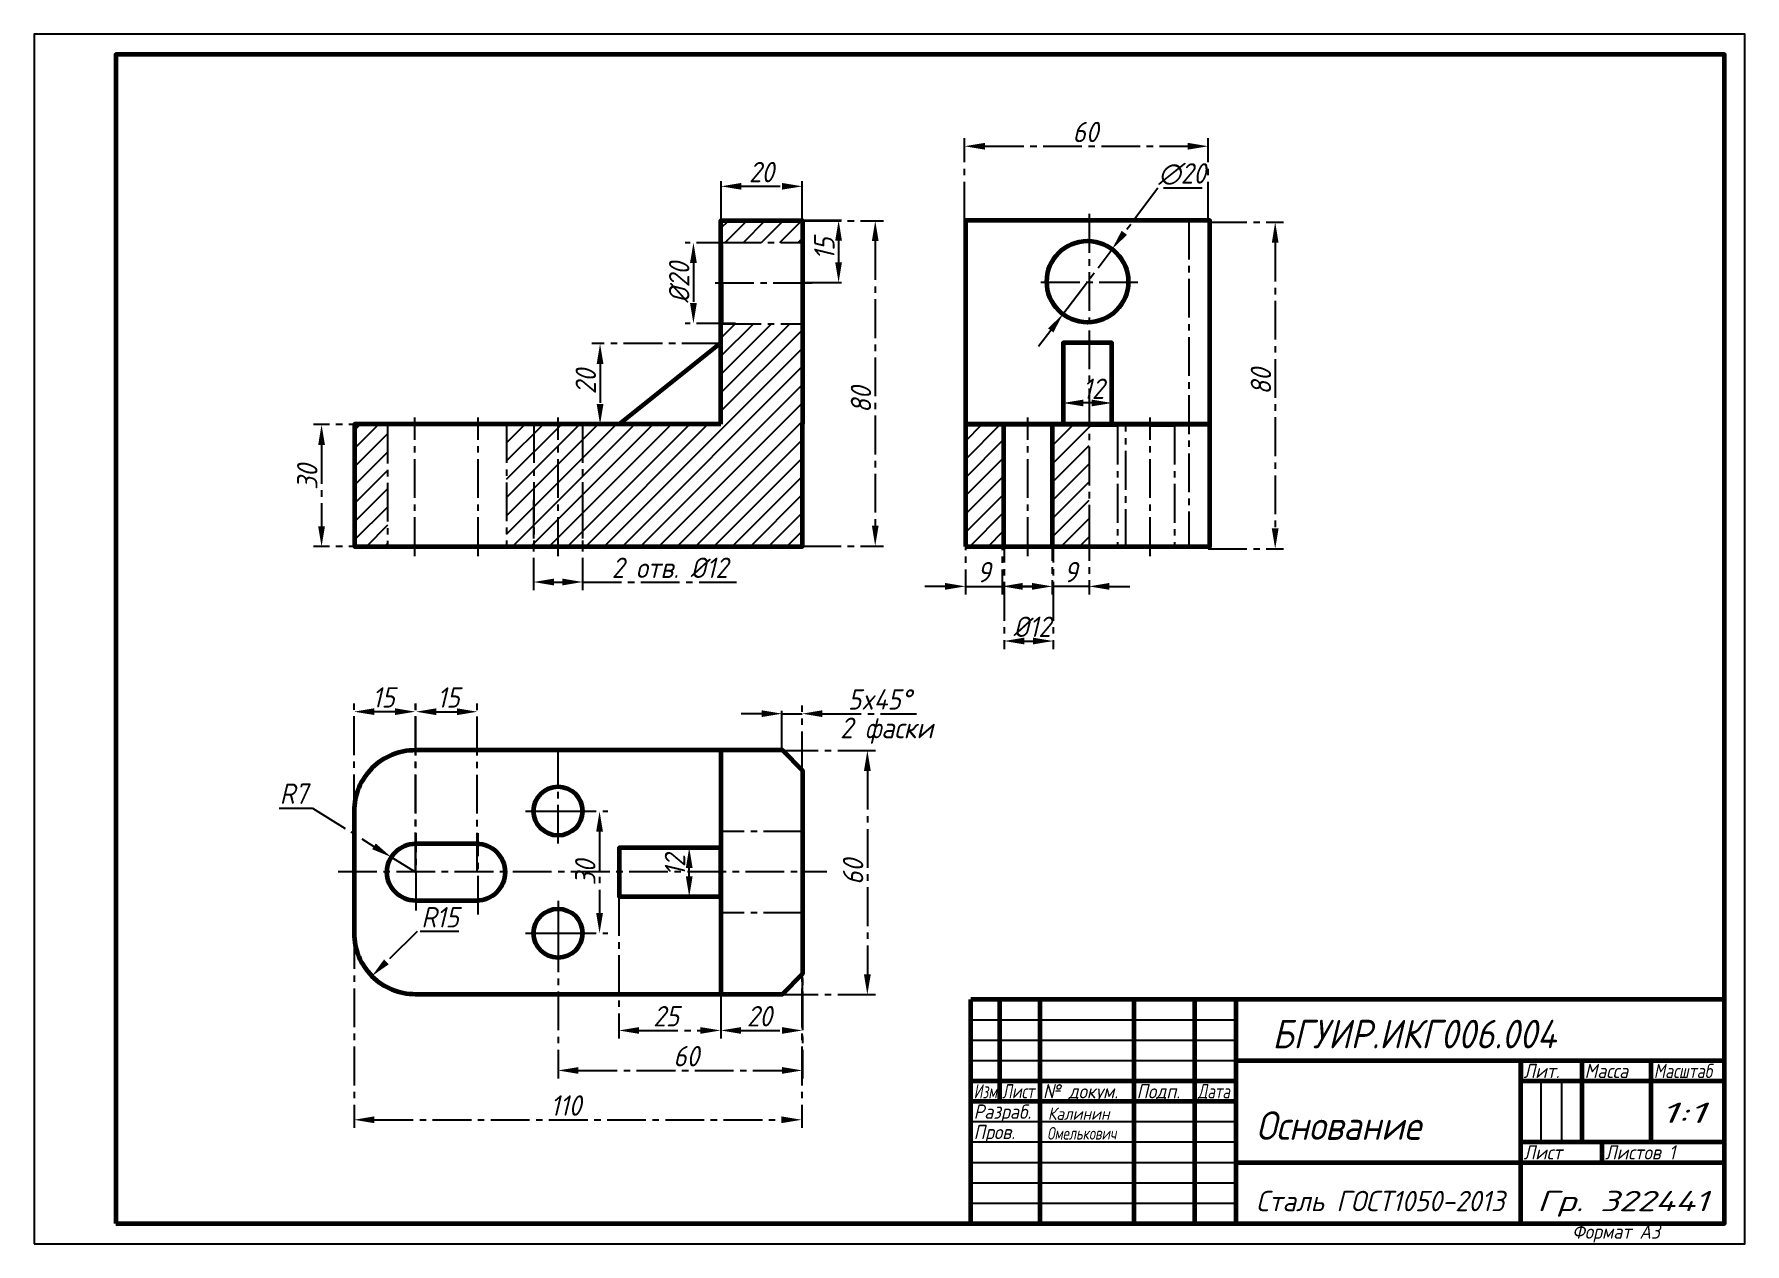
# Model space of a CAD drawing. Header units: millimetres. Extents: x 0 to 420, y 0 to 297.
import ezdxf
from ezdxf.enums import TextEntityAlignment as Align

# ---------------------------------------------------------------- set-up
doc = ezdxf.new("R2010")
doc.units = ezdxf.units.MM
doc.header["$LTSCALE"] = 0.5
doc.linetypes.add('осевая2', pattern=[28.575, 19.05, -3.175, 3.175, -3.175])
doc.layers.get('0').update_dxf_attribs({"lineweight": 60})
doc.layers.get('Defpoints').update_dxf_attribs({"color": 5})
doc.layers.add('1-оси', color=1, linetype='осевая2')
doc.layers.add('3-размеры', color=6, linetype='Continuous')
doc.layers.add('2-штриховка', color=7, linetype='Continuous', true_color=0x00c7c7)
doc.layers.add('4-текст', color=7, linetype='Continuous', true_color=0x00ad00)
doc.styles.get("Standard").update_dxf_attribs({"font": 'isocpeui.ttf', "width": 0.9})
doc.dimstyles.new('Standart', dxfattribs={"dimtxt": 5, "dimasz": 5, "dimexe": 2, "dimexo": 0, "dimgap": 1, "dimtad": 1, "dimtoh": 1, "dimdec": 0, "dimtxsty": 'Standard', "dimcen": 2.5, "dimadec": 0, "dimazin": 0, "dimtfac": 1, "dimtdec": 0, "dimtmove": 0, "dimatfit": 3, "dimldrblk": 'DOTSMALL', "dimfxl": 1, "dimarcsym": 0})
pattern_1 = [(45, (-25, -7.1398), (-2.245064, 2.245064), [])]

# ---------------------------------------------------------------- blocks, each defined once
blk = doc.blocks.new('*D13')
at = {"layer": '1-оси', "color": 0, "lineweight": -2, "transparency": 16777216}
for p, q in [((143.52, 85.15), (143.52, 50.38)), ((168.55, 85.15), (168.55, 50.38)), ((148.52, 52.38), (163.55, 52.38))]:
    blk.add_line(p, q, dxfattribs=at)
at = {"layer": '1-оси', "color": 0, "transparency": 16777216}
for points in [[(148.52, 53.21), (148.52, 51.55), (143.52, 52.38)], [(163.55, 53.21), (163.55, 51.55), (168.55, 52.38)]]:
    blk.add_solid(points, dxfattribs=at)
at = {"layer": 'Defpoints', "color": 0, "transparency": 16777216}
for p in [(143.52, 85.15), (168.55, 85.15), (168.55, 52.38)]:
    blk.add_point(p, dxfattribs=at)
at = {"layer": '1-оси', "color": 0, "transparency": 16777216, "insert": (155.16, 55.88), "char_height": 5, "attachment_point": 5}
blk.add_mtext('25', dxfattribs=at)
blk = doc.blocks.new('_DotSmall')
at = {"color": 0, "linetype": 'ByBlock', "const_width": 0.5}
blk.add_lwpolyline([(-0.0625, 0, 1), (0.0625, 0, 1)], format="xyb", close=True, dxfattribs=at)
blk = doc.blocks.new('*D14')
at = {"layer": '1-оси', "color": 0, "lineweight": -2, "transparency": 16777216}
for p, q in [((168.55, 65.58), (168.55, 50.38)), ((188.59, 65.58), (188.59, 50.38)), ((173.55, 52.38), (183.59, 52.38))]:
    blk.add_line(p, q, dxfattribs=at)
at = {"layer": '1-оси', "color": 0, "transparency": 16777216}
for points in [[(173.55, 53.21), (173.55, 51.55), (168.55, 52.38)], [(183.59, 53.21), (183.59, 51.55), (188.59, 52.38)]]:
    blk.add_solid(points, dxfattribs=at)
at = {"layer": 'Defpoints', "color": 0, "transparency": 16777216}
for p in [(168.55, 65.58), (188.59, 65.58), (188.59, 52.38)]:
    blk.add_point(p, dxfattribs=at)
at = {"layer": '1-оси', "color": 0, "transparency": 16777216, "insert": (178.06, 55.88), "char_height": 5, "attachment_point": 5}
blk.add_mtext('20', dxfattribs=at)
blk = doc.blocks.new('*D15')
at = {"layer": '1-оси', "color": 0, "lineweight": -2, "transparency": 16777216}
for p, q in [((128.62, 76.23), (128.62, 40.56)), ((188.6, 76.23), (188.6, 40.56)), ((133.62, 42.56), (183.6, 42.56))]:
    blk.add_line(p, q, dxfattribs=at)
at = {"layer": '1-оси', "color": 0, "transparency": 16777216}
for points in [[(133.62, 43.39), (133.62, 41.73), (128.62, 42.56)], [(183.6, 43.39), (183.6, 41.73), (188.6, 42.56)]]:
    blk.add_solid(points, dxfattribs=at)
at = {"layer": 'Defpoints', "color": 0, "transparency": 16777216}
for p in [(128.62, 76.23), (188.6, 76.23), (188.6, 42.56)]:
    blk.add_point(p, dxfattribs=at)
at = {"layer": '1-оси', "color": 0, "transparency": 16777216, "insert": (160.09, 46.06), "char_height": 5, "attachment_point": 5}
blk.add_mtext('60', dxfattribs=at)
blk = doc.blocks.new('*D16')
at = {"layer": '1-оси', "color": 0, "lineweight": -2, "transparency": 16777216}
for p, q in [((78.53, 91.29), (78.53, 28.45)), ((188.46, 91.29), (188.46, 28.45)), ((83.53, 30.45), (183.46, 30.45))]:
    blk.add_line(p, q, dxfattribs=at)
at = {"layer": '1-оси', "color": 0, "transparency": 16777216}
for points in [[(83.53, 31.28), (83.53, 29.62), (78.53, 30.45)], [(183.46, 31.28), (183.46, 29.62), (188.46, 30.45)]]:
    blk.add_solid(points, dxfattribs=at)
at = {"layer": 'Defpoints', "color": 0, "transparency": 16777216}
for p in [(78.53, 91.29), (188.46, 91.29), (188.46, 30.45)]:
    blk.add_point(p, dxfattribs=at)
at = {"layer": '1-оси', "color": 0, "transparency": 16777216, "insert": (130.54, 33.95), "char_height": 5, "attachment_point": 5}
blk.add_mtext('110', dxfattribs=at)
blk = doc.blocks.new('*D17')
at = {"layer": '1-оси', "color": 0, "lineweight": -2, "transparency": 16777216}
for p, q in [((128.47, 106.21), (140.81, 106.21)), ((138.81, 101.21), (138.81, 81.23)), ((128.47, 76.23), (140.81, 76.23))]:
    blk.add_line(p, q, dxfattribs=at)
at = {"layer": '1-оси', "color": 0, "transparency": 16777216}
for points in [[(137.98, 101.21), (139.64, 101.21), (138.81, 106.21)], [(137.98, 81.23), (139.64, 81.23), (138.81, 76.23)]]:
    blk.add_solid(points, dxfattribs=at)
at = {"layer": 'Defpoints', "color": 0, "transparency": 16777216}
for p in [(128.47, 106.21), (128.47, 76.23), (138.81, 76.23)]:
    blk.add_point(p, dxfattribs=at)
at = {"layer": '1-оси', "color": 0, "transparency": 16777216, "insert": (135.31, 91.14), "char_height": 5, "attachment_point": 5, "rotation": 90}
blk.add_mtext('30', dxfattribs=at)
blk = doc.blocks.new('*D18')
at = {"layer": '1-оси', "color": 0, "lineweight": -2, "transparency": 16777216}
for p, q in [((168.62, 97.25), (158.83, 97.25)), ((160.83, 90.25), (160.83, 92.25)), ((168.62, 85.25), (158.83, 85.25))]:
    blk.add_line(p, q, dxfattribs=at)
at = {"layer": '1-оси', "color": 0, "transparency": 16777216}
for points in [[(159.99, 92.25), (161.66, 92.25), (160.83, 97.25)], [(159.99, 90.25), (161.66, 90.25), (160.83, 85.25)]]:
    blk.add_solid(points, dxfattribs=at)
at = {"layer": 'Defpoints', "color": 0, "transparency": 16777216}
for p in [(160.83, 97.25), (168.62, 97.25), (168.62, 85.25)]:
    blk.add_point(p, dxfattribs=at)
at = {"layer": '1-оси', "color": 0, "transparency": 16777216, "insert": (157.33, 92.92), "char_height": 5, "attachment_point": 5, "rotation": 90}
blk.add_mtext('12', dxfattribs=at)
blk = doc.blocks.new('*D19')
at = {"layer": '1-оси', "color": 0, "lineweight": -2, "transparency": 16777216}
for p, q in [((182.99, 121.12), (206.56, 121.12)), ((204.56, 116.12), (204.56, 66.17)), ((182.99, 61.17), (206.56, 61.17))]:
    blk.add_line(p, q, dxfattribs=at)
at = {"layer": '1-оси', "color": 0, "transparency": 16777216}
for points in [[(203.73, 116.12), (205.4, 116.12), (204.56, 121.12)], [(203.73, 66.17), (205.4, 66.17), (204.56, 61.17)]]:
    blk.add_solid(points, dxfattribs=at)
at = {"layer": 'Defpoints', "color": 0, "transparency": 16777216}
for p in [(182.99, 121.12), (182.99, 61.17), (204.56, 61.17)]:
    blk.add_point(p, dxfattribs=at)
at = {"layer": '1-оси', "color": 0, "transparency": 16777216, "insert": (201.06, 91.29), "char_height": 5, "attachment_point": 5, "rotation": 90}
blk.add_mtext('60', dxfattribs=at)
blk = doc.blocks.new('*D20')
at = {"layer": '1-оси', "color": 0, "lineweight": -2, "transparency": 16777216}
for p, q in [((78.53, 91.44), (78.53, 132.66)), ((83.53, 130.66), (88.6, 130.66)), ((93.6, 91.44), (93.6, 132.66))]:
    blk.add_line(p, q, dxfattribs=at)
at = {"layer": '1-оси', "color": 0, "transparency": 16777216}
for points in [[(83.53, 131.49), (83.53, 129.83), (78.53, 130.66)], [(88.6, 131.49), (88.6, 129.83), (93.6, 130.66)]]:
    blk.add_solid(points, dxfattribs=at)
at = {"layer": 'Defpoints', "color": 0, "transparency": 16777216}
for p in [(93.6, 130.66), (78.53, 91.44), (93.6, 91.44)]:
    blk.add_point(p, dxfattribs=at)
at = {"layer": '1-оси', "color": 0, "transparency": 16777216, "insert": (85.77, 134.16), "char_height": 5, "attachment_point": 5}
blk.add_mtext('15', dxfattribs=at)
blk = doc.blocks.new('*D21')
at = {"layer": '1-оси', "color": 0, "lineweight": -2, "transparency": 16777216}
for p, q in [((93.73, 91.36), (93.73, 132.64)), ((98.73, 130.64), (103.8, 130.64)), ((108.8, 91.36), (108.8, 132.64))]:
    blk.add_line(p, q, dxfattribs=at)
at = {"layer": '1-оси', "color": 0, "transparency": 16777216}
for points in [[(98.73, 131.47), (98.73, 129.81), (93.73, 130.64)], [(103.8, 131.47), (103.8, 129.81), (108.8, 130.64)]]:
    blk.add_solid(points, dxfattribs=at)
at = {"layer": 'Defpoints', "color": 0, "transparency": 16777216}
for p in [(108.8, 130.64), (93.73, 91.36), (108.8, 91.36)]:
    blk.add_point(p, dxfattribs=at)
at = {"layer": '1-оси', "color": 0, "transparency": 16777216, "insert": (101.71, 134.14), "char_height": 5, "attachment_point": 5}
blk.add_mtext('15', dxfattribs=at)
blk = doc.blocks.new('*D24')
at = {"layer": '1-оси', "color": 0, "lineweight": -2, "transparency": 16777216}
for p, q in [((86.77, 201.14), (68.55, 201.14)), ((70.55, 196.14), (70.55, 176.18)), ((86.77, 171.18), (68.55, 171.18))]:
    blk.add_line(p, q, dxfattribs=at)
at = {"layer": '1-оси', "color": 0, "transparency": 16777216}
for points in [[(69.72, 196.14), (71.38, 196.14), (70.55, 201.14)], [(69.72, 176.18), (71.38, 176.18), (70.55, 171.18)]]:
    blk.add_solid(points, dxfattribs=at)
at = {"layer": 'Defpoints', "color": 0, "transparency": 16777216}
for p in [(86.77, 201.14), (70.55, 171.18), (86.77, 171.18)]:
    blk.add_point(p, dxfattribs=at)
at = {"layer": '1-оси', "color": 0, "transparency": 16777216, "insert": (67.05, 188.26), "char_height": 5, "attachment_point": 5, "rotation": 90}
blk.add_mtext('30', dxfattribs=at)
blk = doc.blocks.new('*D25')
at = {"layer": '1-оси', "color": 0, "lineweight": -2, "transparency": 16777216}
for p, q in [((122.6, 182.71), (122.6, 160.49)), ((134.66, 182.71), (134.66, 160.49)), ((127.6, 162.49), (129.66, 162.49)), ((134.66, 162.49), (172.45, 162.49))]:
    blk.add_line(p, q, dxfattribs=at)
at = {"layer": '1-оси', "color": 0, "transparency": 16777216}
for points in [[(127.6, 163.33), (127.6, 161.66), (122.6, 162.49)], [(129.66, 163.33), (129.66, 161.66), (134.66, 162.49)]]:
    blk.add_solid(points, dxfattribs=at)
at = {"layer": 'Defpoints', "color": 0, "transparency": 16777216}
for p in [(122.6, 182.71), (134.66, 182.71), (134.66, 162.49)]:
    blk.add_point(p, dxfattribs=at)
at = {"layer": '1-оси', "color": 0, "transparency": 16777216, "insert": (156.06, 165.99), "char_height": 5, "attachment_point": 5}
blk.add_mtext('2 отв. %%c12', dxfattribs=at)
blk = doc.blocks.new('*D26')
at = {"layer": '1-оси', "color": 0, "lineweight": -2, "transparency": 16777216}
for p, q in [((168.53, 221.03), (136.93, 221.03)), ((138.93, 216.03), (138.93, 206.19)), ((168.53, 201.19), (136.93, 201.19))]:
    blk.add_line(p, q, dxfattribs=at)
at = {"layer": '1-оси', "color": 0, "transparency": 16777216}
for points in [[(138.1, 216.03), (139.77, 216.03), (138.93, 221.03)], [(138.1, 206.19), (139.77, 206.19), (138.93, 201.19)]]:
    blk.add_solid(points, dxfattribs=at)
at = {"layer": 'Defpoints', "color": 0, "transparency": 16777216}
for p in [(168.53, 221.03), (138.93, 201.19), (168.53, 201.19)]:
    blk.add_point(p, dxfattribs=at)
at = {"layer": '1-оси', "color": 0, "transparency": 16777216, "insert": (135.43, 211.67), "char_height": 5, "attachment_point": 5, "rotation": 90}
blk.add_mtext('20', dxfattribs=at)
blk = doc.blocks.new('*D27')
at = {"layer": '1-оси', "color": 0, "lineweight": -2, "transparency": 16777216}
for p, q in [((172.16, 245.81), (159.86, 245.81)), ((161.86, 240.81), (161.86, 230.97)), ((172.16, 225.97), (159.86, 225.97))]:
    blk.add_line(p, q, dxfattribs=at)
at = {"layer": '1-оси', "color": 0, "transparency": 16777216}
for points in [[(161.02, 240.81), (162.69, 240.81), (161.86, 245.81)], [(161.02, 230.97), (162.69, 230.97), (161.86, 225.97)]]:
    blk.add_solid(points, dxfattribs=at)
at = {"layer": 'Defpoints', "color": 0, "transparency": 16777216}
for p in [(172.16, 245.81), (161.86, 225.97), (172.16, 225.97)]:
    blk.add_point(p, dxfattribs=at)
at = {"layer": '1-оси', "color": 0, "transparency": 16777216, "insert": (158.36, 235.99), "char_height": 5, "attachment_point": 5, "rotation": 90}
blk.add_mtext('%%c20', dxfattribs=at)
blk = doc.blocks.new('*D28')
at = {"layer": '1-оси', "color": 0, "lineweight": -2, "transparency": 16777216}
for p, q in [((168.64, 251.4), (168.64, 261.65)), ((188.58, 251.4), (188.58, 261.65)), ((173.64, 259.65), (183.58, 259.65))]:
    blk.add_line(p, q, dxfattribs=at)
at = {"layer": '1-оси', "color": 0, "transparency": 16777216}
for points in [[(173.64, 260.48), (173.64, 258.82), (168.64, 259.65)], [(183.58, 260.48), (183.58, 258.82), (188.58, 259.65)]]:
    blk.add_solid(points, dxfattribs=at)
at = {"layer": 'Defpoints', "color": 0, "transparency": 16777216}
for p in [(188.58, 259.65), (168.64, 251.4), (188.58, 251.4)]:
    blk.add_point(p, dxfattribs=at)
at = {"layer": '1-оси', "color": 0, "transparency": 16777216, "insert": (178.56, 263.15), "char_height": 5, "attachment_point": 5}
blk.add_mtext('20', dxfattribs=at)
blk = doc.blocks.new('*D29')
at = {"layer": '1-оси', "color": 0, "lineweight": -2, "transparency": 16777216}
for p, q in [((188.69, 251.3), (199.5, 251.3)), ((197.5, 246.3), (197.5, 241)), ((188.69, 236), (199.5, 236))]:
    blk.add_line(p, q, dxfattribs=at)
at = {"layer": '1-оси', "color": 0, "transparency": 16777216}
for points in [[(196.67, 246.3), (198.33, 246.3), (197.5, 251.3)], [(196.67, 241), (198.33, 241), (197.5, 236)]]:
    blk.add_solid(points, dxfattribs=at)
at = {"layer": 'Defpoints', "color": 0, "transparency": 16777216}
for p in [(188.69, 251.3), (188.69, 236), (197.5, 236)]:
    blk.add_point(p, dxfattribs=at)
at = {"layer": '1-оси', "color": 0, "transparency": 16777216, "insert": (194, 244.34), "char_height": 5, "attachment_point": 5, "rotation": 90}
blk.add_mtext('15', dxfattribs=at)
blk = doc.blocks.new('*D30')
at = {"layer": '1-оси', "color": 0, "lineweight": -2, "transparency": 16777216}
for p, q in [((188.59, 251.2), (208.5, 251.2)), ((206.5, 246.2), (206.5, 176.33)), ((188.59, 171.33), (208.5, 171.33))]:
    blk.add_line(p, q, dxfattribs=at)
at = {"layer": '1-оси', "color": 0, "transparency": 16777216}
for points in [[(205.67, 246.2), (207.33, 246.2), (206.5, 251.2)], [(205.67, 176.33), (207.33, 176.33), (206.5, 171.33)]]:
    blk.add_solid(points, dxfattribs=at)
at = {"layer": 'Defpoints', "color": 0, "transparency": 16777216}
for p in [(188.59, 251.2), (188.59, 171.33), (206.5, 171.33)]:
    blk.add_point(p, dxfattribs=at)
at = {"layer": '1-оси', "color": 0, "transparency": 16777216, "insert": (203, 207.24), "char_height": 5, "attachment_point": 5, "rotation": 90}
blk.add_mtext('80', dxfattribs=at)
blk = doc.blocks.new('*D31')
at = {"layer": '1-оси', "color": 0, "lineweight": -2, "transparency": 16777216}
for p, q in [((60.16, 106.99), (68.29, 106.99)), ((68.29, 106.99), (83.42, 97.59)), ((93.62, 91.25), (87.67, 94.95))]:
    blk.add_line(p, q, dxfattribs=at)
at = {"layer": '1-оси', "color": 0, "transparency": 16777216}
blk.add_solid([(83.86, 98.29), (82.98, 96.88), (87.67, 94.95)], dxfattribs=at)
at = {"layer": 'Defpoints', "color": 0, "transparency": 16777216}
for p in [(87.67, 94.95), (93.62, 91.25)]:
    blk.add_point(p, dxfattribs=at)
at = {"layer": '1-оси', "color": 0, "transparency": 16777216, "insert": (63.73, 110.52), "char_height": 5, "attachment_point": 5}
blk.add_mtext('R7', dxfattribs=at)
blk = doc.blocks.new('*D32')
at = {"layer": '1-оси', "color": 0, "lineweight": -2, "transparency": 16777216}
for p, q in [((94.05, 76.68), (86.49, 69.24)), ((104.27, 76.68), (94.05, 76.68))]:
    blk.add_line(p, q, dxfattribs=at)
at = {"layer": '1-оси', "color": 0, "transparency": 16777216}
blk.add_solid([(85.9, 69.83), (87.07, 68.64), (82.92, 65.73)], dxfattribs=at)
at = {"layer": 'Defpoints', "color": 0, "transparency": 16777216}
for p in [(93.62, 76.25), (82.92, 65.73)]:
    blk.add_point(p, dxfattribs=at)
at = {"layer": '1-оси', "color": 0, "transparency": 16777216, "insert": (99.66, 80.18), "char_height": 5, "attachment_point": 5}
blk.add_mtext('R15', dxfattribs=at)
blk = doc.blocks.new('*D33')
at = {"layer": '1-оси', "color": 0, "lineweight": -2, "transparency": 16777216}
for p, q in [((183.6, 121.33), (183.6, 132.16)), ((188.54, 116.29), (188.54, 132.16)), ((178.6, 130.16), (173.6, 130.16)), ((183.6, 130.16), (188.54, 130.16)), ((193.54, 130.16), (216.59, 130.16))]:
    blk.add_line(p, q, dxfattribs=at)
at = {"layer": '1-оси', "color": 0, "transparency": 16777216}
for points in [[(178.6, 131), (178.6, 129.33), (183.6, 130.16)], [(193.54, 131), (193.54, 129.33), (188.54, 130.16)]]:
    blk.add_solid(points, dxfattribs=at)
at = {"layer": 'Defpoints', "color": 0, "transparency": 16777216}
for p in [(188.54, 130.16), (183.6, 121.33), (188.54, 116.29)]:
    blk.add_point(p, dxfattribs=at)
at = {"layer": '1-оси', "color": 0, "transparency": 16777216, "insert": (207.57, 133.66), "char_height": 5, "attachment_point": 5}
blk.add_mtext('5x45%%d', dxfattribs=at)
blk = doc.blocks.new('*D34')
at = {"layer": '1-оси', "color": 0, "lineweight": -2, "transparency": 16777216}
for p, q in [((275.91, 259.16), (267.65, 248.22)), ((286.81, 259.16), (275.91, 259.16)), ((252.59, 228.27), (264.64, 244.23)), ((249.58, 224.28), (246.57, 220.29))]:
    blk.add_line(p, q, dxfattribs=at)
at = {"layer": '1-оси', "color": 0, "transparency": 16777216}
for points in [[(266.99, 248.73), (268.32, 247.72), (264.64, 244.23)], [(248.91, 224.78), (250.24, 223.78), (252.59, 228.27)]]:
    blk.add_solid(points, dxfattribs=at)
at = {"layer": 'Defpoints', "color": 0, "transparency": 16777216}
for p in [(264.64, 244.23), (252.59, 228.27)]:
    blk.add_point(p, dxfattribs=at)
at = {"layer": '1-оси', "color": 0, "transparency": 16777216, "insert": (281.86, 262.66), "char_height": 5, "attachment_point": 5}
blk.add_mtext('∅20', dxfattribs=at)
blk = doc.blocks.new('*D35')
at = {"layer": '1-оси', "color": 0, "lineweight": -2, "transparency": 16777216}
for p, q in [((228.44, 251.26), (228.44, 271.49)), ((233.44, 269.49), (283.22, 269.49)), ((288.22, 251.26), (288.22, 271.49))]:
    blk.add_line(p, q, dxfattribs=at)
at = {"layer": '1-оси', "color": 0, "transparency": 16777216}
for points in [[(233.44, 270.32), (233.44, 268.65), (228.44, 269.49)], [(283.22, 270.32), (283.22, 268.65), (288.22, 269.49)]]:
    blk.add_solid(points, dxfattribs=at)
at = {"layer": 'Defpoints', "color": 0, "transparency": 16777216}
for p in [(288.22, 269.49), (228.44, 251.26), (288.22, 251.26)]:
    blk.add_point(p, dxfattribs=at)
at = {"layer": '1-оси', "color": 0, "transparency": 16777216, "insert": (258.11, 272.99), "char_height": 5, "attachment_point": 5}
blk.add_mtext('60', dxfattribs=at)
blk = doc.blocks.new('*D36')
at = {"layer": '1-оси', "color": 0, "lineweight": -2, "transparency": 16777216}
for p, q in [((288.22, 250.82), (306.7, 250.82)), ((304.7, 245.82), (304.7, 175.65)), ((288.22, 170.65), (306.7, 170.65))]:
    blk.add_line(p, q, dxfattribs=at)
at = {"layer": '1-оси', "color": 0, "transparency": 16777216}
for points in [[(303.87, 245.82), (305.53, 245.82), (304.7, 250.82)], [(303.87, 175.65), (305.53, 175.65), (304.7, 170.65)]]:
    blk.add_solid(points, dxfattribs=at)
at = {"layer": 'Defpoints', "color": 0, "transparency": 16777216}
for p in [(288.22, 250.82), (288.22, 170.65), (304.7, 170.65)]:
    blk.add_point(p, dxfattribs=at)
at = {"layer": '1-оси', "color": 0, "transparency": 16777216, "insert": (301.2, 211.72), "char_height": 5, "attachment_point": 5, "rotation": 90}
blk.add_mtext('80', dxfattribs=at)
blk = doc.blocks.new('*D37')
at = {"layer": '1-оси', "color": 0, "lineweight": -2, "transparency": 16777216}
for p, q in [((252.62, 221.25), (252.62, 204.45)), ((264.62, 221.25), (264.62, 204.45)), ((259.62, 206.45), (257.62, 206.45))]:
    blk.add_line(p, q, dxfattribs=at)
at = {"layer": '1-оси', "color": 0, "transparency": 16777216}
for points in [[(257.62, 207.28), (257.62, 205.62), (252.62, 206.45)], [(259.62, 207.28), (259.62, 205.62), (264.62, 206.45)]]:
    blk.add_solid(points, dxfattribs=at)
at = {"layer": 'Defpoints', "color": 0, "transparency": 16777216}
for p in [(252.62, 221.25), (264.62, 221.25), (252.62, 206.45)]:
    blk.add_point(p, dxfattribs=at)
at = {"layer": '1-оси', "color": 0, "transparency": 16777216, "insert": (260.09, 209.95), "char_height": 5, "attachment_point": 5}
blk.add_mtext('12', dxfattribs=at)
blk = doc.blocks.new('*D39')
at = {"layer": '1-оси', "color": 0, "lineweight": -2, "transparency": 16777216}
for p, q in [((228.66, 194.15), (228.66, 159.42)), ((237.67, 194.15), (237.67, 159.42)), ((223.66, 161.42), (218.66, 161.42)), ((228.66, 161.42), (237.67, 161.42)), ((242.67, 161.42), (247.67, 161.42))]:
    blk.add_line(p, q, dxfattribs=at)
at = {"layer": '1-оси', "color": 0, "transparency": 16777216}
for points in [[(223.66, 162.26), (223.66, 160.59), (228.66, 161.42)], [(242.67, 162.26), (242.67, 160.59), (237.67, 161.42)]]:
    blk.add_solid(points, dxfattribs=at)
at = {"layer": 'Defpoints', "color": 0, "transparency": 16777216}
for p in [(228.66, 194.15), (237.67, 194.15), (237.67, 161.42)]:
    blk.add_point(p, dxfattribs=at)
at = {"layer": '1-оси', "color": 0, "transparency": 16777216, "insert": (233.17, 164.92), "char_height": 5, "attachment_point": 5}
blk.add_mtext('9', dxfattribs=at)
blk = doc.blocks.new('*D40')
at = {"layer": '1-оси', "color": 0, "lineweight": -2, "transparency": 16777216}
for p, q in [((249.98, 177.24), (249.98, 159.42)), ((258.99, 177.24), (258.99, 159.42)), ((244.98, 161.42), (239.98, 161.42)), ((258.99, 161.42), (249.98, 161.42)), ((263.99, 161.42), (268.99, 161.42))]:
    blk.add_line(p, q, dxfattribs=at)
at = {"layer": '1-оси', "color": 0, "transparency": 16777216}
for points in [[(244.98, 162.26), (244.98, 160.59), (249.98, 161.42)], [(263.99, 162.26), (263.99, 160.59), (258.99, 161.42)]]:
    blk.add_solid(points, dxfattribs=at)
at = {"layer": 'Defpoints', "color": 0, "transparency": 16777216}
for p in [(249.98, 177.24), (258.99, 177.24), (249.98, 161.42)]:
    blk.add_point(p, dxfattribs=at)
at = {"layer": '1-оси', "color": 0, "transparency": 16777216, "insert": (254.49, 164.92), "char_height": 5, "attachment_point": 5}
blk.add_mtext('9', dxfattribs=at)
blk = doc.blocks.new('*D41')
at = {"layer": '1-оси', "color": 0, "lineweight": -2, "transparency": 16777216}
for p, q in [((238.13, 176.8), (238.13, 146)), ((250.22, 176.8), (250.22, 146)), ((243.13, 148), (245.22, 148))]:
    blk.add_line(p, q, dxfattribs=at)
at = {"layer": '1-оси', "color": 0, "transparency": 16777216}
for points in [[(243.13, 148.83), (243.13, 147.17), (238.13, 148)], [(245.22, 148.83), (245.22, 147.17), (250.22, 148)]]:
    blk.add_solid(points, dxfattribs=at)
at = {"layer": 'Defpoints', "color": 0, "transparency": 16777216}
for p in [(238.13, 176.8), (250.22, 176.8), (250.22, 148)]:
    blk.add_point(p, dxfattribs=at)
at = {"layer": '1-оси', "color": 0, "transparency": 16777216, "insert": (245, 151.5), "char_height": 5, "attachment_point": 5}
blk.add_mtext('%%c12', dxfattribs=at)

msp = doc.modelspace()

# ---------------------------------------------------------------- hatches: boundary and pattern name
at = {"layer": '1-оси'}
h = msp.add_hatch(dxfattribs=at)
h.set_pattern_fill('ANSI31')
h.set_pattern_definition(pattern_1)
h.paths.add_polyline_path([(86.8, 201.25), (78.62, 201.25), (78.62, 171.25), (86.8, 171.25)])
h.paths.add_polyline_path([(122.65, 201.25), (115.98, 201.25), (115.98, 171.25), (122.65, 171.25)])
h.paths.add_polyline_path([(128.62, 201.25), (122.65, 201.25), (122.65, 171.25), (128.62, 171.25)])
h.paths.add_polyline_path([(134.59, 201.25), (128.62, 201.25), (128.62, 171.25), (134.59, 171.25)])
h.paths.add_polyline_path([(183.62, 225.86), (169, 225.86), (169, 235.86), (168.62, 235.86), (168.62, 201.25), (134.59, 201.25), (134.59, 171.25), (183.62, 171.25)])
h.paths.add_polyline_path([(183.62, 251.25), (168.62, 251.25), (168.62, 235.86), (169, 235.86), (169, 245.86), (183.62, 245.86)])
h.paths.add_polyline_path([(188.62, 251.25), (183.62, 251.25), (183.62, 245.86), (188.62, 245.86)])
h.paths.add_polyline_path([(188.62, 225.86), (183.62, 225.86), (183.62, 171.25), (188.62, 171.25), (188.62, 201.25)])
at = {"layer": '2-штриховка'}
h = msp.add_hatch(dxfattribs=at)
h.set_pattern_fill('ANSI31')
h.set_pattern_definition(pattern_1)
h.paths.add_polyline_path([(238, 201.25), (228.62, 201.25), (228.62, 171.25), (238, 171.25)])
h = msp.add_hatch(dxfattribs=at)
h.set_pattern_fill('ANSI31')
h.set_pattern_definition(pattern_1)
h.paths.add_polyline_path([(259, 201.25), (250, 201.25), (250, 171.25), (259, 171.25)])

# ---------------------------------------------------------------- linework, layer by layer
at = {"color": 7}
for p, q in [((288.58, 251.22), (283.53, 251.22)), ((168.62, 221.25), (143.62, 201.25)), ((238, 201.36), (238, 171.36)), ((250, 171.36), (250, 201.36))]:
    msp.add_line(p, q, dxfattribs=at)
for p, q in [((168.62, 121.25), (168.62, 61.25)), ((365, 45), (365, 40))]:
    msp.add_line(p, q)
at = {"lineweight": 60}
for p, q in [((415, 60), (230, 60)), ((230, 5), (230, 60)), ((237, 60), (237, 35)), ((247, 5), (247, 60)), ((270, 60), (270, 5)), ((285, 5), (285, 60)), ((295, 60), (295, 5)), ((295, 45), (415, 45)), ((365, 5), (365, 45)), ((380, 45), (380, 25)), ((397, 25), (397, 45)), ((230, 40), (295, 40)), ((365, 40), (415, 40)), ((230, 35), (295, 35)), ((365, 25), (415, 25)), ((385, 20), (385, 25)), ((295, 20), (415, 20))]:
    msp.add_line(p, q, dxfattribs=at)
at = {"lineweight": -3}
for p, q in [((230, 55), (295, 55)), ((230, 50), (295, 50)), ((230, 45), (295, 45)), ((370, 25), (370, 40)), ((375, 40), (375, 25)), ((230, 30), (295, 30)), ((230, 25), (295, 25)), ((230, 20), (295, 20)), ((230, 15), (295, 15)), ((230, 10), (295, 10))]:
    msp.add_line(p, q, dxfattribs=at)
at = {"lineweight": 60}
msp.add_lwpolyline([(20, 5), (415, 5), (415, 292), (20, 292)], close=True, dxfattribs=at)
at = {"color": 7}
for points in [[(168.62, 201.25), (168.62, 251.25), (188.62, 251.25), (188.62, 201.25)], [(168.62, 201.25), (78.62, 201.25), (78.62, 171.25), (188.62, 171.25), (188.62, 201.25)]]:
    msp.add_lwpolyline(points, dxfattribs=at)
for points in [[(228.62, 201.25), (288.62, 201.25), (288.62, 251.25), (228.62, 251.25)], [(252.62, 201.25), (264.62, 201.25), (264.62, 221.25), (252.62, 221.25)], [(228.62, 171.25), (288.62, 171.25), (288.62, 201.25), (228.62, 201.25)]]:
    msp.add_lwpolyline(points, close=True, dxfattribs=at)
for points in [[(93.62, 121.25), (183.62, 121.25), (188.62, 116.25), (188.62, 66.25), (183.62, 61.25), (93.62, 61.25, -0.414214), (78.62, 76.25), (78.62, 106.25, -0.414214)], [(93.62, 98.25), (108.62, 98.25, -0.414214), (115.62, 91.25), (115.62, 91.25, -0.414214), (108.62, 84.25), (93.62, 84.25, -0.414214), (86.62, 91.25), (86.62, 91.25, -0.414214)]]:
    msp.add_lwpolyline(points, format="xyb", close=True)
msp.add_lwpolyline([(168.62, 97.25), (143.62, 97.25), (143.62, 85.25), (168.62, 85.25)], close=True)
msp.add_circle((258.62, 236.25), 10, dxfattribs=at)
for centre in [(128.62, 106.25), (128.62, 76.25)]:
    msp.add_circle(centre, 6)
at = {"layer": '1-оси', "color": 7}
for p, q in [((259, 252.86), (259, 168.86)), ((283.53, 251.22), (283.53, 171.27)), ((169, 235.86), (169, 245.86)), ((169, 245.86), (189, 245.86)), ((191, 235.86), (166, 235.86)), ((169, 235.86), (169, 225.86)), ((271, 236), (246.14, 236)), ((169, 225.86), (189, 225.86)), ((93.45, 168.86), (93.45, 202.86)), ((109, 168.86), (109, 202.86)), ((244, 168.86), (244, 202.86)), ((274, 168.86), (274, 202.86)), ((91.99, 201.14), (85, 201.14)), ((86.77, 201.14), (86.77, 171.18)), ((108.98, 201.25), (115.98, 201.25)), ((115.98, 201.25), (115.98, 171.29)), ((128.61, 201.26), (122.65, 201.26)), ((122.65, 201.26), (122.65, 171.27)), ((128.57, 201.29), (134.59, 201.29)), ((134.59, 201.29), (134.59, 171.16)), ((259, 200.86), (266, 200.86)), ((266, 200.86), (266, 170.86)), ((268, 170.86), (268, 200.86)), ((274, 200.86), (280, 200.86)), ((280, 200.86), (280, 170.86)), ((280, 170.86), (268, 170.86)), ((93.77, 81.86), (93.77, 100.86)), ((109, 80.86), (109, 100.86))]:
    msp.add_line(p, q, dxfattribs=at)
at = {"layer": '1-оси'}
for p, q in [((128.62, 168.86), (128.62, 202.86)), ((128.62, 98.25), (128.62, 121.25)), ((120.62, 106.25), (136.62, 106.25)), ((188.62, 101.25), (168.62, 101.25)), ((74.64, 91.43), (194.64, 91.43)), ((128.62, 84.25), (128.62, 68.25)), ((188.62, 81.25), (168.62, 81.25)), ((120.62, 76.25), (136.62, 76.25)), ((78.62, 61.25), (78.62, 61.25))]:
    msp.add_line(p, q, dxfattribs=at)
at = {"layer": 'Defpoints'}
msp.add_lwpolyline([(0, 0), (420, 0), (420, 297), (0, 297)], close=True, dxfattribs=at)

# ---------------------------------------------------------------- texts
at = {"lineweight": -3, "width": 0.9}
msp.add_text('Формат А3', height=3.5, dxfattribs=at).set_placement((377.6, 1.25))
at = {"layer": '3-размеры', "color": 7, "width": 0.9}
for s, height, p in [('2 фаски', 5.082, (197.89, 124.12)), ('БГУИР.ИКГ006.004', 7, (304, 48)), ('Калинин', 3.018, (248.87, 30.43)), ('Основание', 7, (300.01, 25.52))]:
    msp.add_text(s, height=height, dxfattribs=at).set_placement(p)
at = {"layer": '3-размеры', "color": 7}
for s, height, width, p, p2 in [('1:1', 5, 1.47187, (399.28, 29.67), (410.28, 29.67)), ('Омелькович', 3.1, 0.728918, (248.71, 25.58), (265.71, 25.58)), ('Сталь ГОСТ1050-2013', 5, 0.879279, (300, 8), (361, 8)), ('Гр. 322441', 5, 1.221011, (369, 8), (411, 8))]:
    msp.add_text(s, height=height, dxfattribs=dict(at, width=width)).set_placement(p, p2, align=Align.FIT)
at = {"layer": '4-текст', "lineweight": -3}
for s, width, p in [('Лит.', 0.9, (365.67, 40.7)), ('Масса', 0.9, (380.67, 40.7)), ('Масштаб', 0.8, (397.67, 40.7)), ('Изм.', 0.7, (230.67, 35.7)), ('Лист', 0.75, (237.67, 35.7)), ('№ докум.', 0.9, (247.67, 35.7)), ('Подп.', 0.9, (270.67, 35.7)), ('Дата', 0.75, (285.67, 35.7)), ('Разраб.', 0.9, (230.67, 30.7)), ('Пров.', 0.9, (230.67, 25.7)), ('Лист', 0.9, (365.67, 20.7)), ('Листов 1', 0.9, (385.67, 20.7))]:
    msp.add_text(s, height=3.5, dxfattribs=dict(at, width=width)).set_placement(p)

# ---------------------------------------------------------------- dimensions: what is measured, and where the dimension line sits
at = {"layer": '1-оси', "color": 7}
for base, p1, p2, picture, middle in [((288.22, 269.49), (228.44, 251.26), (288.22, 251.26), '*D35', (258.11, 269.49)), ((188.58, 259.65), (168.64, 251.4), (188.58, 251.4), '*D28', (178.56, 259.65)), ((252.62, 206.45), (264.62, 221.25), (252.62, 221.25), '*D37', (260.09, 206.45)), ((237.67, 161.42), (228.66, 194.15), (237.67, 194.15), '*D39', (233.17, 161.42)), ((249.98, 161.42), (258.99, 177.24), (249.98, 177.24), '*D40', (254.49, 161.42)), ((93.6, 130.66), (78.53, 91.44), (93.6, 91.44), '*D20', (85.77, 130.66)), ((108.8, 130.64), (93.73, 91.36), (108.8, 91.36), '*D21', (101.71, 130.64)), ((188.46, 30.45), (78.53, 91.29), (188.46, 91.29), '*D16', (130.54, 30.45)), ((168.55, 52.38), (143.52, 85.15), (168.55, 85.15), '*D13', (155.16, 52.38)), ((188.6, 42.56), (128.62, 76.23), (188.6, 76.23), '*D15', (160.09, 42.56)), ((188.59, 52.38), (168.55, 65.58), (188.59, 65.58), '*D14', (178.06, 52.38))]:
    dim = msp.add_linear_dim(base=base, p1=p1, p2=p2, dimstyle='Standart', dxfattribs=at)
    dim.commit()
    dim.dimension.update_dxf_attribs({"geometry": picture, "text_midpoint": middle, "dimtype": 160})
dim = msp.add_diameter_dim_2p(p1=(252.59, 228.27), p2=(264.64, 244.23), dimstyle='Standart', dxfattribs=at)
dim.commit()
dim.dimension.update_dxf_attribs({"geometry": '*D34', "text_midpoint": (281.86, 259.16), "dimtype": 163})
for base, p1, p2, picture, middle in [((206.5, 171.33), (188.59, 251.2), (188.59, 171.33), '*D30', (206.5, 207.24)), ((197.5, 236), (188.69, 251.3), (188.69, 236), '*D29', (197.5, 244.34)), ((304.7, 170.65), (288.22, 250.82), (288.22, 170.65), '*D36', (304.7, 211.72)), ((138.93, 201.19), (168.53, 221.03), (168.53, 201.19), '*D26', (138.93, 211.67)), ((70.55, 171.18), (86.77, 201.14), (86.77, 171.18), '*D24', (70.55, 188.26)), ((204.56, 61.17), (182.99, 121.12), (182.99, 61.17), '*D19', (204.56, 91.29)), ((138.81, 76.23), (128.47, 106.21), (128.47, 76.23), '*D17', (138.81, 91.14)), ((160.83, 97.25), (168.62, 85.25), (168.62, 97.25), '*D18', (160.83, 92.92))]:
    dim = msp.add_linear_dim(base=base, p1=p1, p2=p2, angle=90, dimstyle='Standart', dxfattribs=at)
    dim.commit()
    dim.dimension.update_dxf_attribs({"geometry": picture, "text_midpoint": middle, "dimtype": 160})
dim = msp.add_linear_dim(base=(161.86, 225.97), p1=(172.16, 245.81), p2=(172.16, 225.97), angle=90, text='%%c20', dimstyle='Standart', dxfattribs=at)
dim.commit()
dim.dimension.update_dxf_attribs({"geometry": '*D27', "text_midpoint": (161.86, 235.99), "dimtype": 160})
for base, p1, p2, text, picture, middle in [((134.66, 162.49), (122.6, 182.71), (134.66, 182.71), '2 отв. %%c12', '*D25', (156.06, 162.49)), ((250.22, 148), (238.13, 176.8), (250.22, 176.8), '%%c12', '*D41', (245, 148)), ((188.54, 130.16), (183.6, 121.33), (188.54, 116.29), '5x45%%d', '*D33', (207.57, 130.16))]:
    dim = msp.add_linear_dim(base=base, p1=p1, p2=p2, text=text, dimstyle='Standart', dxfattribs=at)
    dim.commit()
    dim.dimension.update_dxf_attribs({"geometry": picture, "text_midpoint": middle, "dimtype": 160})
for center, mpoint, picture, middle in [((93.62, 91.25), (87.67, 94.95), '*D31', (63.73, 106.99)), ((93.62, 76.25), (82.92, 65.73), '*D32', (99.66, 76.68))]:
    dim = msp.add_radius_dim(center=center, mpoint=mpoint, dimstyle='Standart', dxfattribs=at)
    dim.commit()
    dim.dimension.update_dxf_attribs({"geometry": picture, "text_midpoint": middle, "dimtype": 164})

doc.saveas('drawing.dxf')
